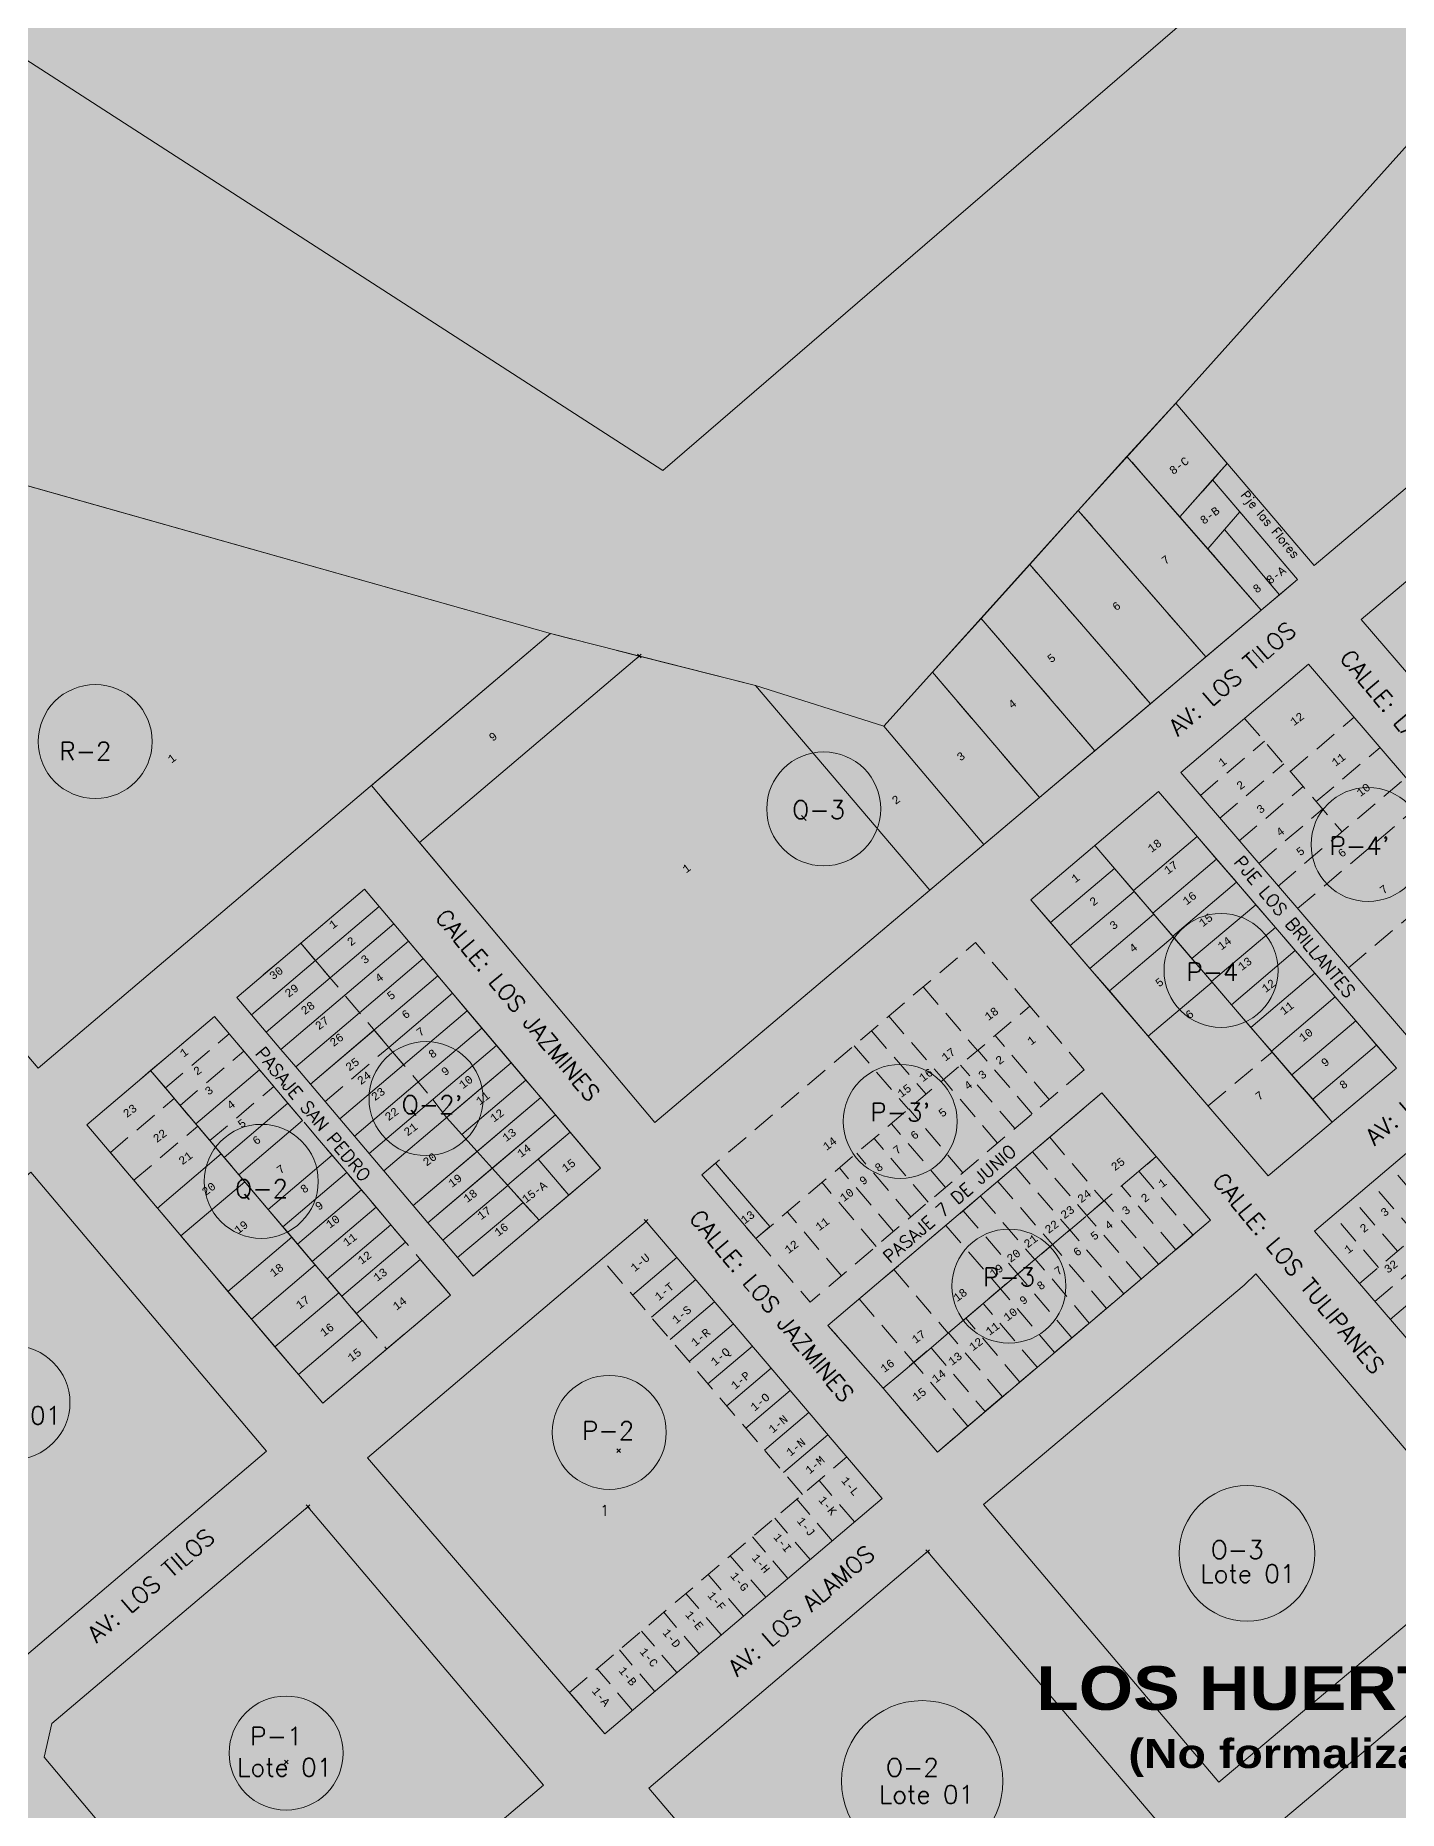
# Model space of a CAD drawing. Header units: millimetres. Extents: x -12449005 to 6504000, y 604360 to 27735491.
# Drawn here: x 710840 to 711214.7, y 9108523.6 to 9109011.5 of the extents above; entities that cross this region are included whole.
import ezdxf
from ezdxf.enums import TextEntityAlignment as Align

# ---------------------------------------------------------------- set-up
doc = ezdxf.new("R2010")
doc.units = ezdxf.units.MM
doc.header["$MEASUREMENT"] = 0
doc.header["$PDMODE"] = 3
doc.header["$PDSIZE"] = 0.5
doc.linetypes.add('HIDDEN', pattern=[9.525, 6.35, -3.175])
doc.layers.get('0').update_dxf_attribs({"lineweight": 15})
doc.layers.add('JL - LOTE PRESCRITO', color=190, linetype='Continuous', lineweight=30)
doc.layers.add('JL - LOTES EXCEPTUADO', color=33, linetype='Continuous', lineweight=30)
doc.layers.add('NUEVA ESPERANZA IV', color=191, linetype='Continuous')
doc.styles.add('cota100', font='trebuc.ttf')
doc.styles.add('MONOTXT4', font='monotxt4.shx')
doc.styles.add('ROMANS', font='romans.shx')
doc.styles.get("Standard").update_dxf_attribs({"font": 'arial.ttf'})
doc.dimstyles.new('COTA _100', dxfattribs={"dimscale": 1.26, "dimtxt": 0.95, "dimasz": 0.04, "dimexe": 0.06, "dimexo": 0.1, "dimgap": 0.04, "dimtad": 0, "dimzin": 1, "dimdsep": 46, "dimtxsty": 'cota100', "dimblk": 'ARCHTICK', "dimcen": 0.09, "dimdle": 0.06, "dimse1": 1, "dimse2": 1, "dimsd1": 1, "dimsd2": 1, "dimclrd": 256, "dimclre": 178, "dimclrt": 7, "dimaunit": 1, "dimadec": 3, "dimazin": 0, "dimtfac": 1, "dimtmove": 2, "dimatfit": 2, "dimldrblk": 'ARCHTICK', "dimfxl": 1, "dimarcsym": 0})

# ---------------------------------------------------------------- blocks, each defined once
blk = doc.blocks.new('*D43')
at = {"layer": 'DEFPOINTS', "color": 0, "ltscale": 0.3, "transparency": 16777216}
for p in [(712082.84, 9107519.41), (712108.06, 9107499.31), (712109.03, 9107500.52)]:
    blk.add_point(p, dxfattribs=at)
at = {"layer": 'JL - LOTE PRESCRITO', "color": 7, "ltscale": 0.3, "transparency": 16777216, "insert": (-3285965.38, 20561939.47), "char_height": 1.425, "attachment_point": 5, "rotation": 321.4404, "style": 'cota100'}
blk.add_mtext('32.25', dxfattribs=at)
blk = doc.blocks.new('_ARCHTICK')
at = {"color": 0, "linetype": 'ByBlock', "const_width": 0.15}
blk.add_lwpolyline([(-0.5, -0.5), (0.5, 0.5)], dxfattribs=at)
blk = doc.blocks.new('*D45')
at = {"layer": 'DEFPOINTS', "color": 0, "ltscale": 0.3, "transparency": 16777216}
for p in [(712087.19, 9107441.08), (712113.41, 9107423.07), (712114.24, 9107424.27)]:
    blk.add_point(p, dxfattribs=at)
at = {"layer": 'JL - LOTE PRESCRITO', "color": 7, "ltscale": 0.3, "transparency": 16777216, "insert": (-12449002.32, 27735488.48), "char_height": 1.425, "attachment_point": 5, "rotation": 325.5131, "style": 'cota100'}
blk.add_mtext('31.81', dxfattribs=at)
blk = doc.blocks.new('*D46')
at = {"layer": 'DEFPOINTS', "color": 0, "ltscale": 0.3, "transparency": 16777216}
for p in [(712060.7, 9107460.09, 0), (712086.54, 9107440.17), (712087.27, 9107441.21)]:
    blk.add_point(p, dxfattribs=at)
at = {"layer": 'JL - LOTE PRESCRITO', "color": 7, "ltscale": 0.3, "transparency": 16777216, "insert": (-2185624.74, 20773017.13), "char_height": 1.425, "attachment_point": 5, "rotation": 324.599, "style": 'cota100'}
blk.add_mtext('32.60', dxfattribs=at)
blk = doc.blocks.new('*D48')
at = {"layer": 'DEFPOINTS', "color": 0, "ltscale": 0.3, "transparency": 16777216}
for p in [(712087.24, 9107441.12), (712113.53, 9107422.98), (712114.38, 9107424.21)]:
    blk.add_point(p, dxfattribs=at)
at = {"layer": 'JL - LOTE PRESCRITO', "color": 7, "ltscale": 0.3, "transparency": 16777216, "insert": (-11189611.25, 26932542.48), "char_height": 1.425, "attachment_point": 5, "rotation": 325.4003, "style": 'cota100'}
blk.add_mtext('31.95', dxfattribs=at)
blk = doc.blocks.new('*D51')
at = {"layer": 'DEFPOINTS', "color": 0, "ltscale": 0.3, "transparency": 16777216}
for p in [(711798.11, 9107297.2, 0), (638644.95, 8884680.95), (638646.1, 8884680.58, 0)]:
    blk.add_point(p, dxfattribs=at)
at = {"layer": 'JL - LOTE PRESCRITO', "color": 7, "ltscale": 0.3, "transparency": 16777216, "insert": (1552507.84, 18611954.35), "char_height": 1.425, "attachment_point": 5, "rotation": 71.8094, "style": 'cota100'}
blk.add_mtext('234327.50', dxfattribs=at)
blk = doc.blocks.new('*D54')
at = {"layer": 'DEFPOINTS', "color": 0, "ltscale": 0.3, "transparency": 16777216}
for p in [(711942.33, 9107278.53, 0), (711968.16, 9107261.81, 0), (711968.93, 9107263)]:
    blk.add_point(p, dxfattribs=at)
at = {"layer": 'JL - LOTE PRESCRITO', "color": 7, "ltscale": 0.3, "transparency": 16777216, "insert": (-9446297.88, 15652898.35), "char_height": 1.425, "attachment_point": 5, "rotation": 327.0777, "style": 'cota100'}
blk.add_mtext('30.77', dxfattribs=at)
blk = doc.blocks.new('*D55')
at = {"layer": 'DEFPOINTS', "color": 0, "ltscale": 0.3, "transparency": 16777216}
for p in [(711946.72, 9107290.72, 0), (711972.26, 9107273.88, 0), (711972.94, 9107274.92)]:
    blk.add_point(p, dxfattribs=at)
at = {"layer": 'JL - LOTE PRESCRITO', "color": 7, "ltscale": 0.3, "transparency": 16777216, "insert": (-2514595.34, 20816706.74), "char_height": 1.425, "attachment_point": 5, "rotation": 326.6096, "style": 'cota100'}
blk.add_mtext('30.59', dxfattribs=at)
blk = doc.blocks.new('*D295')
at = {"layer": 'DEFPOINTS', "color": 0, "ltscale": 0.3, "transparency": 16777216}
for p in [(712101.49, 9107527.55, 0), (712107.08, 9107523.29, 0), (712108.02, 9107524.53)]:
    blk.add_point(p, dxfattribs=at)
at = {"layer": 'JL - LOTES EXCEPTUADO', "color": 7, "ltscale": 0.3, "transparency": 16777216, "insert": (-4155879.58, 22512034.24), "char_height": 1.425, "attachment_point": 5, "rotation": 322.6682, "style": 'cota100'}
blk.add_mtext('7.03', dxfattribs=at)
blk = doc.blocks.new('*D317')
at = {"layer": 'DEFPOINTS', "color": 0, "ltscale": 0.3, "transparency": 16777216}
for p in [(712111.35, 9107509.88), (712112.1, 9107510.92), (712138.95, 9107491.47)]:
    blk.add_point(p, dxfattribs=at)
at = {"layer": 'JL - LOTES EXCEPTUADO', "color": 7, "ltscale": 0.3, "transparency": 16777216, "insert": (-2103789.23, 20760500.07), "char_height": 1.425, "attachment_point": 5, "rotation": 324.0814, "style": 'cota100'}
blk.add_mtext('33.15', dxfattribs=at)
blk = doc.blocks.new('*D324')
at = {"layer": 'DEFPOINTS', "color": 0, "ltscale": 0.3, "transparency": 16777216}
for p in [(712110.31, 9107505.46), (712136.05, 9107484.76), (712136.86, 9107485.85)]:
    blk.add_point(p, dxfattribs=at)
at = {"layer": 'JL - LOTES EXCEPTUADO', "color": 7, "ltscale": 0.3, "transparency": 16777216, "insert": (-6163033.89, 23825474.33), "char_height": 1.425, "attachment_point": 5, "rotation": 323.5501, "style": 'cota100'}
blk.add_mtext('33.00', dxfattribs=at)
blk = doc.blocks.new('*D461')
at = {"layer": 'DEFPOINTS', "color": 0, "ltscale": 0.3, "transparency": 16777216}
for p in [(711831.47, 9107446.26, 0), (711835.62, 9107443.66, 0), (711836.13, 9107444.47)]:
    blk.add_point(p, dxfattribs=at)
at = {"layer": 'JL - LOTES EXCEPTUADO', "color": 7, "ltscale": 0.3, "transparency": 16777216, "insert": (-2767481.23, 20887938.53), "char_height": 1.425, "attachment_point": 5, "rotation": 327.9203, "style": 'cota100'}
blk.add_mtext('4.90', dxfattribs=at)
blk = doc.blocks.new('*D277')
at = {"layer": 'DEFPOINTS', "color": 0, "ltscale": 0.3, "transparency": 16777216}
for p in [(5920851.92, 23470790.36), (5920853.1, 23470789.93, 0), (712025.22, 9107418.43, 0)]:
    blk.add_point(p, dxfattribs=at)
at = {"layer": 'JL - LOTES EXCEPTUADO', "color": 7, "ltscale": 0.3, "transparency": 16777216, "insert": (-3004046.3, 604365.52), "char_height": 1.425, "attachment_point": 5, "rotation": 70.067, "style": 'cota100'}
blk.add_mtext('15278688.71', dxfattribs=at)

msp = doc.modelspace()

# ---------------------------------------------------------------- hatches: boundary and pattern name
at = {"transparency": 33554470}
h = msp.add_hatch(color=86, dxfattribs=at)
h.dxf.hatch_style = 1
h.paths.add_polyline_path([(711450.7, 9108921.381), (711781.778, 9109203.971), (711418.183, 9109398.161), (710823.757, 9109287.221), (710769.44, 9109290.567), (710494.877, 9108218.304), (710905.887, 9107893.734), (711206.969, 9108135.118), (711284.972, 9107993.756), (711468.157, 9108148.755), (711566.549, 9108226.47), (711483.951, 9108324.487), (711668.189, 9108475.846), (711715.602, 9108420.347), (711809.581, 9108494.243), (711758.747, 9108553.852), (711763.037, 9108557.493)])

# ---------------------------------------------------------------- linework, layer by layer
at = {"color": 7, "linetype": 'HIDDEN', "lineweight": 15}
for p, q in [((711140.015, 9108895.791), (711153.469, 9108910.423)), ((711176.944, 9108853.542), (711140.015, 9108895.791)), ((711176.944, 9108853.542), (711140.015, 9108895.791)), ((711154.544, 9108879.169), (711167.59, 9108893.879)), ((711161.702, 9108840.668), (711126.648, 9108880.958)), ((711161.702, 9108840.668), (711126.648, 9108880.958)), ((711181.938, 9108857.76), (711166.802, 9108875.71)), ((711146.456, 9108827.791), (711113.28, 9108866.124)), ((711186.931, 9108861.978), (711176.944, 9108853.542)), ((711131.21, 9108814.914), (711099.912, 9108851.291)), ((711005.98, 9108840.923), (710981.596, 9108847.086)), ((711005.98, 9108840.923), (710981.596, 9108847.086)), ((711115.965, 9108802.036), (711086.545, 9108836.458)), ((711172.369, 9108823.798), (711199.142, 9108792.613)), ((711184.896, 9108809.207), (711202.471, 9108824.113)), ((711160.196, 9108802.591), (711177.776, 9108817.5)), ((711192.015, 9108800.914), (711209.591, 9108815.82)), ((711165.541, 9108796.372), (711183.118, 9108811.278)), ((711181.576, 9108777.715), (711216.708, 9108807.51)), ((710945.558, 9108789.659), (710932.377, 9108805.342)), ((710934.629, 9108802.663), (710934.641, 9108802.673)), ((711170.886, 9108790.153), (711188.459, 9108805.056)), ((711186.921, 9108771.497), (711222.046, 9108801.286)), ((711176.231, 9108783.934), (711193.801, 9108798.835)), ((711200.89, 9108755.245), (711236.082, 9108784.918)), ((710895.375, 9108747.094), (710930.409, 9108776.838)), ((710912.908, 9108761.979), (710949.257, 9108719.072)), ((711023.206, 9108698.352), (711098.381, 9108762.17)), ((711113.326, 9108744.687), (711098.381, 9108762.17)), ((711084.047, 9108750.001), (711098.931, 9108732.468)), ((711037.988, 9108680.791), (711113.326, 9108744.687)), ((711128.265, 9108727.213), (711113.326, 9108744.688)), ((710871.666, 9108726.966), (710889.2, 9108741.851)), ((710889.2, 9108741.851), (710954.088, 9108665.254)), ((711069.758, 9108737.871), (711084.8, 9108720.473)), ((711074.52, 9108741.913), (711089.564, 9108724.516)), ((710875.706, 9108722.197), (710893.24, 9108737.083)), ((710893.24, 9108737.083), (710897.28, 9108732.314)), ((710893.24, 9108737.083), (710897.28, 9108732.314)), ((710919.614, 9108718.481), (710937.144, 9108733.37)), ((711064.993, 9108733.826), (711079.926, 9108716.361)), ((711118.663, 9108719.067), (711103.791, 9108736.605)), ((710879.746, 9108717.428), (710897.28, 9108732.314)), ((710911.534, 9108728.018), (710915.574, 9108723.25)), ((711109.201, 9108711.04), (711094.267, 9108728.509)), ((711113.967, 9108715.083), (711099.022, 9108732.565)), ((711162.372, 9108717.26), (711179.936, 9108732.067)), ((711203.908, 9108668.446), (711275.227, 9108728.911)), ((710854.133, 9108712.08), (710871.666, 9108726.966)), ((710871.666, 9108726.966), (710928.225, 9108660.202)), ((710871.666, 9108726.966), (710878.13, 9108719.336)), ((710871.666, 9108726.966), (710871.666, 9108726.966)), ((710871.666, 9108726.966), (710875.706, 9108722.197)), ((710871.666, 9108726.966), (710875.706, 9108722.197)), ((711128.265, 9108727.213), (711052.942, 9108663.316)), ((711104.418, 9108707.017), (711089.564, 9108724.516)), ((710860.597, 9108704.45), (710878.13, 9108719.336)), ((710875.706, 9108722.197), (710879.746, 9108717.428)), ((710875.706, 9108722.197), (710879.746, 9108717.428)), ((710875.706, 9108722.197), (710879.746, 9108717.428)), ((710878.13, 9108719.336), (710878.13, 9108719.336)), ((710878.13, 9108719.336), (710878.13, 9108719.336)), ((710878.13, 9108719.336), (710884.594, 9108711.705)), ((710887.971, 9108707.719), (710905.5, 9108722.6)), ((710949.257, 9108719.072), (710953.022, 9108714.072)), ((711057.82, 9108656.916), (711133.116, 9108720.836)), ((711148.061, 9108703.353), (711133.116, 9108720.836)), ((710879.746, 9108717.428), (710879.746, 9108717.428)), ((711094.903, 9108698.912), (711080.078, 9108716.489)), ((710867.061, 9108696.82), (710884.594, 9108711.705)), ((710986.952, 9108710.061), (710978.175, 9108702.628)), ((710986.952, 9108710.061), (710986.952, 9108710.061)), ((710986.952, 9108710.061), (710995.35, 9108700.142)), ((711085.38, 9108690.796), (711070.506, 9108708.339)), ((711090.137, 9108694.868), (711075.272, 9108712.381)), ((711118.778, 9108708.672), (711133.666, 9108691.134)), ((710860.597, 9108704.45), (710867.061, 9108696.82)), ((710961.38, 9108704.775), (710961.38, 9108704.775)), ((710961.414, 9108704.737), (710965.559, 9108700.126)), ((711080.596, 9108686.775), (711065.731, 9108704.286)), ((711073.007, 9108639.643), (711148.061, 9108703.353)), ((711113.951, 9108704.702), (711114.018, 9108704.623)), ((711114.018, 9108704.623), (711129.002, 9108687.175)), ((711148.061, 9108703.354), (711143.294, 9108699.311)), ((711148.061, 9108703.353), (711143.294, 9108699.311)), ((711163.006, 9108685.871), (711148.061, 9108703.354)), ((711163.006, 9108685.871), (711148.061, 9108703.353)), ((710965.559, 9108700.126), (710978.417, 9108685.825)), ((710978.175, 9108702.628), (710986.569, 9108692.717)), ((711026.92, 9108701.505), (711041.894, 9108684.081)), ((711075.83, 9108682.732), (711060.967, 9108700.241)), ((711109.254, 9108700.579), (711124.298, 9108683.182)), ((711143.279, 9108699.329), (711158.17, 9108681.77)), ((711224.807, 9108686.164), (711212.416, 9108700.568)), ((710867.061, 9108696.82), (710873.525, 9108689.19)), ((711023.206, 9108698.352), (711037.988, 9108680.791)), ((711071.087, 9108678.663), (711056.203, 9108696.197)), ((711104.492, 9108696.537), (711119.535, 9108679.139)), ((711153.407, 9108677.723), (711138.526, 9108695.271)), ((711219.582, 9108681.734), (711207.191, 9108696.138)), ((710873.525, 9108689.19), (710879.988, 9108681.559)), ((711099.728, 9108692.492), (711114.661, 9108675.027)), ((711133.767, 9108691.22), (711129.002, 9108687.175)), ((711148.712, 9108673.737), (711133.757, 9108691.231)), ((711214.357, 9108677.304), (711201.966, 9108691.708)), ((710960.273, 9108670.484), (710978.417, 9108685.825)), ((711061.513, 9108670.537), (711046.69, 9108688.089)), ((711087.906, 9108622.121), (711163.006, 9108685.871)), ((711090.199, 9108684.403), (711105.241, 9108667.005)), ((711094.962, 9108688.449), (711110.005, 9108671.049)), ((711143.947, 9108669.693), (711129.002, 9108687.175)), ((711163.006, 9108685.871), (711158.239, 9108681.829)), ((711209.132, 9108672.874), (711196.741, 9108687.278)), ((710879.988, 9108681.559), (710886.452, 9108673.929)), ((711037.988, 9108680.791), (711052.942, 9108663.316)), ((711119.535, 9108679.139), (711114.757, 9108675.109)), ((711124.298, 9108683.182), (711119.535, 9108679.139)), ((711134.418, 9108661.604), (711119.535, 9108679.139)), ((711139.183, 9108665.648), (711124.298, 9108683.182)), ((711158.17, 9108681.77), (711153.407, 9108677.723)), ((711158.239, 9108681.829), (711153.477, 9108677.782)), ((711203.908, 9108668.446), (711219.164, 9108681.38)), ((711050.802, 9108610.448), (710995.67, 9108675.163)), ((711114.757, 9108675.109), (711110.007, 9108671.048)), ((711129.653, 9108657.559), (711114.812, 9108675.155)), ((711208.147, 9108663.518), (711223.403, 9108676.452)), ((711075.948, 9108672.305), (711090.83, 9108654.772)), ((711110.005, 9108671.049), (711105.241, 9108667.005)), ((711110.007, 9108671.048), (711105.241, 9108667.005)), ((711124.88, 9108653.525), (711110.007, 9108671.048)), ((711212.386, 9108658.59), (711227.642, 9108671.524)), ((710936.525, 9108650.404), (710954.088, 9108665.254)), ((711105.241, 9108667.005), (711100.466, 9108662.952)), ((711105.241, 9108667.005), (711100.476, 9108662.96)), ((711120.115, 9108649.462), (711105.241, 9108667.005)), ((711066.418, 9108664.215), (711081.424, 9108646.755)), ((711100.466, 9108662.952), (711095.701, 9108658.907)), ((711115.35, 9108645.418), (711100.466, 9108662.952)), ((710929.857, 9108658.275), (710936.517, 9108650.398)), ((711073.007, 9108639.643), (711057.82, 9108656.916)), ((711090.937, 9108654.863), (711086.193, 9108650.795)), ((711090.937, 9108654.863), (711086.193, 9108650.795)), ((711095.701, 9108658.907), (711090.937, 9108654.863)), ((711105.822, 9108637.329), (711090.937, 9108654.863)), ((711110.582, 9108641.377), (711095.701, 9108658.907)), ((710918.961, 9108635.554), (710936.525, 9108650.404)), ((710936.525, 9108650.404), (710936.525, 9108650.404)), ((711086.193, 9108650.795), (711081.424, 9108646.755)), ((711086.193, 9108650.795), (711101.013, 9108633.247)), ((711124.889, 9108653.514), (711120.115, 9108649.462)), ((711081.424, 9108646.755), (711076.628, 9108642.747)), ((711096.248, 9108629.203), (711081.424, 9108646.755)), ((711087.906, 9108622.121), (711073.007, 9108639.643)), ((711105.822, 9108637.329), (711100.98, 9108633.219)), ((711105.754, 9108637.32), (711100.985, 9108633.223)), ((711105.754, 9108637.32), (711105.754, 9108637.32)), ((711101.013, 9108633.247), (711096.248, 9108629.203)), ((711096.248, 9108629.202), (711091.484, 9108625.159)), ((710986.782, 9108556.065), (711062.997, 9108620.806)), ((711065.103, 9108602.914), (711055.375, 9108614.332)), ((711059.006, 9108597.735), (711049.278, 9108609.153)), ((711052.916, 9108592.547), (711043.188, 9108603.965)), ((711046.811, 9108587.376), (711037.084, 9108598.794)), ((711040.714, 9108582.197), (711030.987, 9108593.615)), ((711034.617, 9108577.018), (711024.889, 9108588.436)), ((711028.52, 9108571.838), (711018.792, 9108583.257)), ((711022.423, 9108566.659), (711012.695, 9108578.077)), ((711016.325, 9108561.48), (711006.598, 9108572.898)), ((711010.228, 9108556.301), (711000.501, 9108567.719)), ((711004.131, 9108551.121), (710994.404, 9108562.54)), ((710996.509, 9108544.648), (710986.782, 9108556.065))]:
    msp.add_line(p, q, dxfattribs=at)
at = {"lineweight": 15}
for points in [[(711399.857, 9109395.067), (711375.257, 9109373.769), (711488.132, 9109301.781), (711012.413, 9108891.974), (710751.759, 9109060.12), (710818.849, 9109287.379)], [(711191.515, 9108865.85), (711360.646, 9109008.265), (711295.322, 9109084.406), (711286.211, 9109076.64), (711295.205, 9109068.611), (711153.469, 9108910.423), (711191.515, 9108865.85)], [(711186.931, 9108861.978), (711010.222, 9108712.721), (710932.377, 9108805.342), (710981.596, 9108847.086), (711037.947, 9108832.842), (711073.177, 9108821.625), (711140.015, 9108895.791), (711153.469, 9108910.423)], [(711167.59, 9108893.879), (711153.469, 9108910.423), (711126.648, 9108880.958), (711073.177, 9108821.625), (711037.947, 9108832.842), (711005.98, 9108840.923), (710945.558, 9108789.659), (711010.222, 9108712.721), (711186.931, 9108861.978), (711163.571, 9108889.347), (711167.59, 9108893.879)], [(711153.469, 9108910.423), (711140.015, 9108895.791), (711073.177, 9108821.625), (711100.72, 9108789.16), (711186.931, 9108861.978), (711163.571, 9108889.347)], [(711154.544, 9108879.169), (711167.59, 9108893.879), (711153.469, 9108910.423), (711140.015, 9108895.791), (711154.544, 9108879.169)], [(711186.931, 9108861.978), (711010.222, 9108712.721), (710945.558, 9108789.659), (711005.98, 9108840.923), (711037.947, 9108832.842), (711073.177, 9108821.625), (711140.015, 9108895.791)], [(711126.648, 9108880.958), (711161.702, 9108840.668), (711176.944, 9108853.542), (711140.015, 9108895.791), (711126.648, 9108880.958)], [(711126.648, 9108880.958), (711161.702, 9108840.668), (711176.944, 9108853.542), (711140.015, 9108895.791), (711126.648, 9108880.958)], [(711140.015, 9108895.791), (711140.015, 9108895.791), (711176.944, 9108853.542), (711186.931, 9108861.978), (711163.571, 9108889.347)], [(711140.015, 9108895.791), (711140.015, 9108895.791), (711176.944, 9108853.542), (711186.931, 9108861.978), (711163.571, 9108889.347)], [(711140.015, 9108895.791), (711140.015, 9108895.791), (711154.544, 9108879.169), (711163.571, 9108889.347)], [(711154.544, 9108879.169), (711163.571, 9108889.347), (711171.037, 9108880.6), (711162.206, 9108870.404), (711154.544, 9108879.169)], [(711163.571, 9108889.347), (711186.931, 9108861.978)], [(711163.571, 9108889.347), (711186.931, 9108861.978)], [(711163.571, 9108889.347), (711186.931, 9108861.978)], [(711163.571, 9108889.347), (711186.931, 9108861.978)], [(710840.781, 9108727.657), (710981.596, 9108847.086), (710836.623, 9108888.052), (710775.89, 9108803.875), (710840.781, 9108727.657)], [(711113.28, 9108866.124), (711146.456, 9108827.791), (711161.702, 9108840.668), (711126.648, 9108880.958), (711113.28, 9108866.124)], [(711166.802, 9108875.71), (711171.037, 9108880.6), (711186.931, 9108861.978), (711181.938, 9108857.76), (711166.802, 9108875.71)], [(711166.802, 9108875.71), (711162.206, 9108870.404), (711176.944, 9108853.542), (711181.938, 9108857.76), (711166.802, 9108875.71)], [(711099.912, 9108851.291), (711131.21, 9108814.914), (711146.456, 9108827.791), (711113.28, 9108866.124), (711099.912, 9108851.291)], [(711086.545, 9108836.458), (711115.965, 9108802.036), (711131.21, 9108814.914), (711099.912, 9108851.291), (711086.545, 9108836.458)], [(710932.377, 9108805.342), (711010.222, 9108712.721), (711085.834, 9108776.586), (711037.947, 9108832.842), (710981.596, 9108847.086), (710932.377, 9108805.342)], [(711073.177, 9108821.625), (711100.72, 9108789.16), (711115.965, 9108802.036), (711086.545, 9108836.458), (711073.177, 9108821.625)], [(711189.953, 9108838.71), (711154.786, 9108808.885)], [(711154.786, 9108808.885), (711189.953, 9108838.71), (711255.455, 9108762.326), (711220.211, 9108732.766), (711154.786, 9108808.885)], [(711255.455, 9108762.326), (711189.953, 9108838.71)], [(711085.834, 9108776.586), (711037.947, 9108832.842)], [(711085.834, 9108776.586), (711100.72, 9108789.16), (711073.177, 9108821.625), (711037.947, 9108832.842), (711085.834, 9108776.586)], [(711037.947, 9108832.842), (711085.834, 9108776.586), (711100.72, 9108789.16), (711073.177, 9108821.625), (711037.947, 9108832.842)], [(711154.786, 9108808.885), (711220.211, 9108732.766)], [(711148.685, 9108803.711), (711113.602, 9108773.957)], [(711113.602, 9108773.957), (711148.685, 9108803.711), (711214.081, 9108727.625), (711178.866, 9108698.085), (711113.602, 9108773.957)], [(711148.685, 9108803.711), (711214.081, 9108727.625)], [(711148.685, 9108803.711), (711154.095, 9108797.416)], [(711141.768, 9108776.473), (711159.309, 9108791.349)], [(711159.309, 9108791.349), (711164.654, 9108785.131)], [(711131.143, 9108788.834), (711196.459, 9108712.844)], [(711131.143, 9108788.834), (711136.554, 9108782.54)], [(711119.015, 9108767.665), (711136.554, 9108782.54)], [(711136.554, 9108782.54), (711141.964, 9108776.245)], [(711147.113, 9108770.254), (711164.654, 9108785.131)], [(711164.654, 9108785.131), (711169.999, 9108778.912)], [(711164.654, 9108785.131), (711170.13, 9108778.76)], [(710895.375, 9108747.094), (710930.409, 9108776.838), (710995.35, 9108700.142), (710960.273, 9108670.484)], [(710895.375, 9108747.094), (710930.409, 9108776.838), (710995.35, 9108700.142), (710960.273, 9108670.484)], [(710930.409, 9108776.838), (710934.448, 9108772.068)], [(711152.589, 9108763.884), (711170.13, 9108778.76)], [(711170.13, 9108778.76), (711175.475, 9108772.542), (711157.803, 9108757.817), (711152.589, 9108763.884), (711170.13, 9108778.76)], [(710934.448, 9108772.068), (710916.948, 9108757.211)], [(710934.448, 9108772.068), (710938.487, 9108767.298)], [(711178.864, 9108698.087), (711113.602, 9108773.957)], [(711113.602, 9108773.957), (711119.015, 9108767.665)], [(711124.427, 9108761.373), (711141.964, 9108776.245)], [(711141.964, 9108776.245), (711147.374, 9108769.951)], [(711157.803, 9108757.817), (711175.475, 9108772.542)], [(711157.803, 9108757.817), (711163.279, 9108751.447), (711180.819, 9108766.323), (711175.475, 9108772.542), (711157.803, 9108757.817)], [(710938.487, 9108767.298), (710920.988, 9108752.442)], [(710938.487, 9108767.298), (710942.525, 9108762.529)], [(711119.015, 9108767.665), (711124.427, 9108761.373)], [(711147.374, 9108769.951), (711129.84, 9108755.08)], [(711147.113, 9108770.254), (711152.589, 9108763.884)], [(711147.374, 9108769.951), (711152.719, 9108763.732)], [(710912.908, 9108761.979), (710916.948, 9108757.211)], [(710942.525, 9108762.529), (710925.027, 9108747.673)], [(710942.525, 9108762.529), (710946.564, 9108757.759)], [(711135.187, 9108748.864), (711152.719, 9108763.732)], [(711152.458, 9108764.036), (711157.803, 9108757.817)], [(711152.589, 9108763.884), (711157.934, 9108757.665)], [(711152.719, 9108763.732), (711158.064, 9108757.514)], [(711163.279, 9108751.447), (711180.819, 9108766.323)], [(711163.279, 9108751.447), (711180.819, 9108766.323), (711186.294, 9108759.954), (711168.754, 9108745.077), (711163.279, 9108751.447)], [(710899.414, 9108742.325), (710916.948, 9108757.211)], [(710916.948, 9108757.211), (710920.988, 9108752.442)], [(710946.564, 9108757.759), (710929.05, 9108742.889)], [(710946.564, 9108757.759), (710950.603, 9108752.989)], [(711124.427, 9108761.373), (711129.84, 9108755.08)], [(711157.934, 9108757.665), (711163.279, 9108751.447)], [(711158.064, 9108757.514), (711163.409, 9108751.295)], [(711168.754, 9108745.077), (711186.294, 9108759.954)], [(711186.294, 9108759.954), (711191.639, 9108753.735)], [(710903.454, 9108737.556), (710920.988, 9108752.442)], [(710950.603, 9108752.989), (710950.603, 9108752.989), (710933.034, 9108738.074)], [(710950.603, 9108752.989), (710954.642, 9108748.219)], [(711129.84, 9108755.08), (711135.187, 9108748.864)], [(711174.099, 9108738.858), (711191.639, 9108753.735)], [(711191.639, 9108753.735), (711197.244, 9108747.213)], [(711202.746, 9108753.093), (711202.746, 9108753.093)], [(710925.027, 9108747.673), (710907.494, 9108732.787)], [(710954.642, 9108748.219), (710937.144, 9108733.37)], [(710954.642, 9108748.219), (710958.68, 9108743.449)], [(711135.187, 9108748.864), (711140.535, 9108742.647)], [(711163.409, 9108751.295), (711145.882, 9108736.43)], [(711163.279, 9108751.447), (711168.754, 9108745.077)], [(711163.409, 9108751.295), (711168.754, 9108745.077)], [(711297.409, 9108713.63), (711268.061, 9108747.744), (711191.518, 9108682.85), (711220.855, 9108648.726)], [(710895.375, 9108747.094), (710899.414, 9108742.325)], [(710911.534, 9108728.018), (710929.05, 9108742.889)], [(710929.05, 9108742.889), (710929.05, 9108742.889)], [(710958.68, 9108743.449), (710941.13, 9108728.555)], [(710958.68, 9108743.449), (710962.719, 9108738.68)], [(711140.535, 9108742.647), (711145.882, 9108736.43)], [(711168.754, 9108745.077), (711174.099, 9108738.858)], [(711179.705, 9108732.336), (711197.244, 9108747.213)], [(711197.244, 9108747.213), (711202.883, 9108740.654)], [(710954.088, 9108665.254), (710918.961, 9108635.554), (710854.133, 9108712.08), (710889.2, 9108741.851)], [(710954.088, 9108665.254), (710918.961, 9108635.554), (710854.133, 9108712.08), (710889.2, 9108741.851)], [(710954.088, 9108665.254), (710918.961, 9108635.554), (710854.133, 9108712.08), (710889.2, 9108741.851)], [(710899.414, 9108742.325), (710903.454, 9108737.556)], [(710903.454, 9108737.556), (710907.494, 9108732.787)], [(710923.654, 9108713.712), (710915.574, 9108723.25), (710933.123, 9108738.116), (710941.184, 9108728.601), (710923.654, 9108713.712)], [(710933.034, 9108738.074), (710915.574, 9108723.25)], [(710962.719, 9108738.68), (710945.017, 9108723.661)], [(710962.719, 9108738.68), (710966.758, 9108733.91)], [(711174.099, 9108738.858), (711179.705, 9108732.336)], [(711185.344, 9108725.776), (711202.883, 9108740.654)], [(711202.883, 9108740.654), (711208.618, 9108733.98)], [(711202.883, 9108740.654), (711208.618, 9108733.98)], [(710907.494, 9108732.787), (710907.494, 9108732.787), (710911.534, 9108728.018)], [(710966.758, 9108733.91), (710949.288, 9108719.099)], [(710966.758, 9108733.91), (710970.797, 9108729.14)], [(711145.882, 9108736.43), (711151.23, 9108730.213)], [(711191.08, 9108719.103), (711208.618, 9108733.98)], [(711191.08, 9108719.103), (711208.618, 9108733.98), (711214.081, 9108727.625), (711196.459, 9108712.844), (711191.08, 9108719.103)], [(711214.081, 9108727.625), (711208.508, 9108734.109)], [(710897.28, 9108732.314), (710901.319, 9108727.545)], [(710923.654, 9108713.712), (710941.13, 9108728.555)], [(710953.022, 9108714.072), (710970.805, 9108729.13), (710974.835, 9108724.37), (710957.202, 9108709.423), (710953.022, 9108714.072)], [(710970.797, 9108729.14), (710953.219, 9108714.239)], [(710970.797, 9108729.14), (710974.835, 9108724.37)], [(711151.23, 9108730.213), (711156.578, 9108723.996)], [(711179.705, 9108732.336), (711185.344, 9108725.776)], [(710871.666, 9108726.966), (710884.077, 9108712.316), (710901.61, 9108727.202)], [(710901.319, 9108727.545), (710905.359, 9108722.776)], [(710915.574, 9108723.25), (710919.614, 9108718.481)], [(710961.38, 9108704.775), (710957.194, 9108709.431), (710974.835, 9108724.37), (710978.874, 9108719.6), (710961.38, 9108704.775)], [(710974.835, 9108724.37), (710957.202, 9108709.423)], [(710974.835, 9108724.37), (710978.874, 9108719.6)], [(711178.864, 9108698.087), (711214.081, 9108727.625)], [(711178.864, 9108698.087), (711214.081, 9108727.625)], [(711185.344, 9108725.776), (711191.08, 9108719.103)], [(710909.399, 9108718.007), (710891.866, 9108703.121)], [(710905.359, 9108722.776), (710909.399, 9108718.007)], [(710909.399, 9108718.007), (710913.439, 9108713.238)], [(710919.614, 9108718.481), (710923.654, 9108713.712)], [(710931.733, 9108704.174), (710949.288, 9108719.099)], [(710947.893, 9108685.099), (710943.854, 9108689.868), (710978.913, 9108719.554), (710982.913, 9108714.831), (710947.893, 9108685.099)], [(710978.874, 9108719.6), (710961.38, 9108704.775)], [(710978.874, 9108719.6), (710982.913, 9108714.831)], [(711163.006, 9108685.871), (711133.116, 9108720.836), (711057.82, 9108656.916), (711073.007, 9108639.643), (711087.906, 9108622.121), (711163.006, 9108685.871)], [(710879.746, 9108717.428), (710883.786, 9108712.659)], [(710913.439, 9108713.238), (710895.906, 9108698.353)], [(710923.654, 9108713.712), (710927.694, 9108708.943)], [(710935.773, 9108699.405), (710953.219, 9108714.239)], [(710953.022, 9108714.072), (710961.38, 9108704.775)], [(710982.913, 9108714.831), (710965.306, 9108699.911)], [(710969.736, 9108695.48), (710965.559, 9108700.126), (710982.913, 9108714.831), (710986.953, 9108710.059), (710969.736, 9108695.48)], [(710982.913, 9108714.831), (710986.952, 9108710.061)], [(710883.786, 9108712.659), (710887.826, 9108707.89)], [(710884.594, 9108711.705), (710891.058, 9108704.075)], [(710917.479, 9108708.469), (710921.519, 9108703.701)], [(710927.694, 9108708.943), (710931.733, 9108704.174)], [(710986.952, 9108710.061), (710969.736, 9108695.48)], [(710995.35, 9108700.142), (710986.569, 9108692.717), (710978.176, 9108702.627), (710986.952, 9108710.061), (710995.35, 9108700.142)], [(710986.952, 9108710.061), (710990.99, 9108705.291)], [(710873.525, 9108689.19), (710891.058, 9108704.075)], [(710887.826, 9108707.89), (710891.866, 9108703.121)], [(710891.058, 9108704.075), (710897.522, 9108696.445)], [(710921.519, 9108703.701), (710903.985, 9108688.815), (710903.985, 9108688.815), (710903.985, 9108688.815)], [(710921.519, 9108703.701), (710925.559, 9108698.932)], [(710931.733, 9108704.174), (710935.773, 9108699.405)], [(710943.853, 9108689.868), (710961.38, 9108704.775)], [(710891.866, 9108703.121), (710895.906, 9108698.353)], [(710925.559, 9108698.932), (710908.025, 9108684.046)], [(710925.559, 9108698.932), (710929.598, 9108694.163)], [(710935.773, 9108699.405), (710939.813, 9108694.636)], [(710947.893, 9108685.099), (710951.933, 9108680.33), (710969.838, 9108695.367), (710965.559, 9108700.126), (710947.892, 9108685.1)], [(710947.893, 9108685.099), (710965.306, 9108699.911)], [(710978.176, 9108702.627), (710986.569, 9108692.717), (710978.417, 9108685.825), (710969.736, 9108695.48), (710978.176, 9108702.627)], [(711037.988, 9108680.791), (711041.883, 9108684.094), (711026.92, 9108701.505), (711023.206, 9108698.352), (711037.988, 9108680.791)], [(710897.522, 9108696.445), (710879.988, 9108681.559)], [(710895.906, 9108698.353), (710895.906, 9108698.353)], [(710895.906, 9108698.353), (710899.946, 9108693.584)], [(710897.522, 9108696.445), (710897.522, 9108696.445), (710897.522, 9108696.445), (710903.985, 9108688.815)], [(710929.598, 9108694.163), (710912.065, 9108679.277)], [(710929.598, 9108694.163), (710933.638, 9108689.394)], [(710939.813, 9108694.636), (710943.853, 9108689.868)], [(710969.838, 9108695.367), (710951.933, 9108680.33)], [(710951.933, 9108680.33), (710955.973, 9108675.561), (710974.017, 9108690.718), (710969.838, 9108695.367), (710951.933, 9108680.33)], [(710899.946, 9108693.584), (710903.985, 9108688.815)], [(710903.985, 9108688.815), (710910.449, 9108681.185)], [(710903.985, 9108688.815), (710908.025, 9108684.046)], [(710933.638, 9108689.394), (710916.105, 9108674.508)], [(710933.638, 9108689.394), (710937.678, 9108684.625)], [(710943.853, 9108689.868), (710947.893, 9108685.099)], [(710974.017, 9108690.718), (710955.973, 9108675.561)], [(710960.273, 9108670.484), (710955.973, 9108675.561), (710974.017, 9108690.718), (710978.417, 9108685.825), (710960.273, 9108670.484)], [(710908.025, 9108684.046), (710912.065, 9108679.277)], [(710937.678, 9108684.625), (710920.145, 9108669.74)], [(710937.678, 9108684.625), (710941.718, 9108679.856)], [(710947.893, 9108685.099), (710951.933, 9108680.33)], [(710892.916, 9108666.299), (710910.449, 9108681.185)], [(710910.449, 9108681.185), (710916.913, 9108673.555)], [(710912.065, 9108679.277), (710912.065, 9108679.277), (710916.105, 9108674.508)], [(710941.718, 9108679.856), (710924.185, 9108664.971)], [(710951.933, 9108680.33), (710955.973, 9108675.561)], [(710912.307, 9108643.409), (710929.841, 9108658.294), (710928.225, 9108660.202), (710945.758, 9108675.088), (710954.088, 9108665.254), (710918.961, 9108635.554), (710912.307, 9108643.409)], [(710916.105, 9108674.508), (710920.145, 9108669.74)], [(710945.758, 9108675.088), (710928.225, 9108660.202)], [(710945.758, 9108675.088), (710949.798, 9108670.319)], [(710955.973, 9108675.561), (710960.273, 9108670.484)], [(711016.302, 9108675.616), (711004.108, 9108665.258)], [(710886.452, 9108673.929), (710892.916, 9108666.299)], [(710899.38, 9108658.669), (710899.38, 9108658.669), (710916.913, 9108673.555)], [(710916.913, 9108673.555), (710923.377, 9108665.924)], [(710920.145, 9108669.74), (710924.185, 9108664.971)], [(711021.49, 9108669.526), (711009.296, 9108659.168)], [(710892.916, 9108666.299), (710899.38, 9108658.669)], [(710905.844, 9108651.039), (710923.377, 9108665.924)], [(710923.377, 9108665.924), (710929.841, 9108658.294)], [(710928.225, 9108660.202), (710928.225, 9108660.202)], [(710928.225, 9108660.202), (710929.841, 9108658.294)], [(711026.678, 9108663.437), (711014.484, 9108653.078)], [(710899.38, 9108658.669), (710905.844, 9108651.039)], [(710912.307, 9108643.409), (710929.841, 9108658.294), (710929.841, 9108658.294)], [(711031.866, 9108657.347), (711019.672, 9108646.988)], [(710905.844, 9108651.039), (710912.307, 9108643.409)], [(711037.054, 9108651.257), (711024.86, 9108640.899)], [(711042.242, 9108645.168), (711030.048, 9108634.809)], [(711047.428, 9108639.075), (711035.233, 9108628.717)], [(711052.621, 9108632.986), (711040.426, 9108622.627)], [(711057.809, 9108626.896), (711045.614, 9108616.537)]]:
    msp.add_lwpolyline(points, dxfattribs=at)
for points in [[(710706.996, 9108924.681), (710981.596, 9108847.086), (710840.781, 9108727.657), (710698.53, 9108894.739)], [(711282.027, 9108916.429), (711204.381, 9108851.001), (711270.01, 9108774.73), (711347.366, 9108840.115)], [(711005.98, 9108840.923), (711037.947, 9108832.842), (711085.834, 9108776.586), (711010.222, 9108712.721), (710945.558, 9108789.659)], [(710945.017, 9108723.661), (710927.694, 9108708.943)], [(710838.777, 9108699.09), (710903.524, 9108622.406), (710826.419, 9108556.911), (710764.137, 9108630.837), (710764.448, 9108636.281)], [(711007.872, 9108685.512), (710931.23, 9108620.508), (710996.509, 9108544.648), (711072.724, 9108609.388)], [(711175.4, 9108671.128), (711240.608, 9108594.733), (711165.28, 9108531.367), (711100.602, 9108607.676), (711172.276, 9108667.982)], [(710914.904, 9108607.094), (710844.532, 9108547.55), (710842.406, 9108538.279), (710903.206, 9108465.82), (710979.678, 9108530.581)], [(711085.225, 9108594.782), (711150.098, 9108518.634), (711073.403, 9108453.485), (711008.604, 9108529.754)], [(711252.61, 9108580.235), (711317.818, 9108503.84), (711242.49, 9108440.474), (711177.812, 9108516.783), (711249.486, 9108577.089)]]:
    msp.add_lwpolyline(points, close=True, dxfattribs=at)
for centre, radius in [((710856.428, 9108817.433), 15.667), ((710856.428, 9108817.433), 15.667), ((711056.675, 9108798.915), 15.667), ((711206.298, 9108789.128), 15.667), ((711165.868, 9108754.499), 15.667), ((710947.357, 9108719.284), 15.667), ((711077.692, 9108713.006, -0.036), 15.667), ((710902.07, 9108696.53), 15.667), ((711107.579, 9108667.724, -0.036), 15.667), ((710833.833, 9108635.696), 15.667), ((710997.718, 9108627.516), 15.667), ((711173.016, 9108594.279), 18.638), ((710908.912, 9108539.374), 15.667), ((711083.752, 9108531.617), 22.184)]:
    msp.add_circle(centre, radius, dxfattribs=at)
for p in [(711005.98, 9108840.923), (711007.851, 9108685.536), (711000.346, 9108622.465), (710914.904, 9108607.094), (711085.225, 9108594.782), (710908.945, 9108536.901)]:
    msp.add_point(p, dxfattribs=at)

# ---------------------------------------------------------------- texts
at = {"color": 7, "lineweight": 15}
for s, height, rotation, style, p in [('8-C', 2.2176, 36.73441, 'MONOTXT4', (711152.681, 9108890.653)), ('Pje las Flores', 2.45, 309.76991, 'ROMANS', (711171.15, 9108885.127)), ('8-B', 2.2176, 36.73441, 'MONOTXT4', (711161.129, 9108876.976)), ('7', 2.2, 36.73441, 'MONOTXT4', (711150.524, 9108865.913)), ('8-A', 2.2176, 36.73441, 'MONOTXT4', (711179.33, 9108860.565)), ('8', 2.218, 36.73441, 'MONOTXT4', (711175.665, 9108858.055)), ('6', 2.2, 36.73441, 'MONOTXT4', (711137.015, 9108853.207)), ('AV: LOS TILOS   ', 4.62, 40.97843, 'ROMANS', (711154.036, 9108818.729)), ('5', 2.2, 36.73441, 'MONOTXT4', (711119.142, 9108838.898)), ('CALLE: LAS ACACIAS', 4.55, 309.76991, 'ROMANS', (711198.239, 9108840.287)), ('4', 2.2, 36.73441, 'MONOTXT4', (711108.39, 9108826.328)), ('9', 2.2, 36.73441, 'MONOTXT4', (710965.666, 9108817.337)), ('1', 2.2, 36.73441, 'MONOTXT4', (710877.396, 9108811.362)), ('3', 2.2, 36.73441, 'MONOTXT4', (711094.252, 9108811.913)), ('2', 2.2, 36.73441, 'MONOTXT4', (711076.425, 9108799.996)), ('1', 2.2, 36.73441, 'MONOTXT4', (711018.852, 9108781.14)), ('PJE LOS BRILLANTES', 3.5, 309.76991, 'ROMANS', (711169.153, 9108784.18)), ('CALLE: LOS JAZMINES', 4.55, 309.76991, 'ROMANS', (710949.614, 9108768.983)), ('AV: LOS ALAMOS  ', 4.62, 40.97843, 'ROMANS', (711208.112, 9108706.173)), ('PASAJE SAN PEDRO', 3.5, 309.76991, 'ROMANS', (710900.226, 9108731.611)), ('PASAJE 7 DE JUNIO', 3.5, 40.97843, 'ROMANS', (711074.865, 9108673.814)), ('CALLE: LOS TULIPANES', 4.55, 309.76991, 'ROMANS', (711163.249, 9108696.476)), ('3', 2.2, 36.73441, 'MONOTXT4', (711210.764, 9108686.673)), ('CALLE: LOS JAZMINES', 4.55, 309.76991, 'ROMANS', (711019.424, 9108686.323)), ('2', 2.2, 36.73441, 'MONOTXT4', (711205.066, 9108682.274)), ('32', 2.2, 36.73441, 'MONOTXT4', (711211.694, 9108671.102)), ('AV: LOS TILOS   ', 4.62, 40.97843, 'ROMANS', (710856.829, 9108569.454)), ('AV: LOS ALAMOS  ', 4.62, 40.97843, 'ROMANS', (711032.885, 9108560.197))]:
    msp.add_text(s, height=height, rotation=rotation, dxfattribs=dict(at, style=style)).set_placement(p)
at = {"color": 7, "lineweight": 15, "extrusion": (0.002921, 0.002479, 0.999993), "style": 'MONOTXT4'}
for s, p in [('12', (711182.86, 9108788.499, 24661.319)), ('1', (711163.112, 9108777.247, 24661.198)), ('11', (711194.267, 9108777.304, 24661.325)), ('2', (711168.1, 9108770.859, 24661.197)), ('10', (711201.096, 9108769.005, 24661.324)), ('3', (711173.607, 9108764.31, 24661.197)), ('4', (711178.979, 9108758.05, 24661.197)), ('18', (711143.702, 9108753.645, 24661.083)), ('5', (711184.531, 9108752.686, 24661.2)), ('6', (711195.966, 9108752.262, 24661.268)), ('17', (711148.179, 9108747.64, 24661.081)), ('1', (711122.726, 9108745.317, 24661.001)), ('7', (711207.451, 9108742.174, 24661.276)), ('2', (711127.715, 9108738.929, 24661)), ('16', (711153.3, 9108739.198, 24661.075)), ('1', (710918.676, 9108732.628, 24660.373)), ('3', (711133.222, 9108732.38, 24661)), ('15', (711157.771, 9108733.202, 24661.074)), ('2', (710923.635, 9108727.931, 24660.376)), ('4', (711138.594, 9108726.119, 24661)), ('14', (711162.888, 9108726.814, 24661.073)), ('3', (710927.417, 9108722.983, 24660.375)), ('13', (711168.515, 9108721.193, 24661.075)), ('30', (710902.26, 9108718.621, 24660.291)), ('4', (710931.329, 9108717.904, 24660.374)), ('5', (711145.776, 9108716.643, 24660.998)), ('29', (710906.512, 9108713.809, 24660.291)), ('5', (710934.588, 9108713.086, 24660.371)), ('12', (711175.046, 9108715.131, 24661.079)), ('28', (710910.958, 9108709.049, 24660.292)), ('6', (710938.631, 9108707.878, 24660.37)), ('18', (711098.874, 9108707.453, 24660.837)), ('6', (711154.07, 9108707.849, 24661)), ('11', (711180.034, 9108708.999, 24661.079)), ('27', (710914.857, 9108704.876, 24660.293)), ('7', (710942.673, 9108703.06, 24660.37)), ('10', (711185.297, 9108701.623, 24661.081)), ('1', (710877.679, 9108697.374, 24660.166)), ('26', (710918.859, 9108700.274, 24660.298)), ('8', (710945.992, 9108697.052, 24660.365)), ('17', (711087.026, 9108696.25, 24660.775)), ('1', (711110.589, 9108700.69, 24660.855)), ('2', (710881.368, 9108692.387, 24660.165)), ('25', (710923.199, 9108693.546, 24660.29)), ('9', (710949.512, 9108692.234, 24660.363)), ('2', (711101.882, 9108695.325, 24660.816)), ('9', (711191.358, 9108694.694, 24661.083)), ('24', (710926.414, 9108689.805, 24660.326)), ('10', (710954.412, 9108688.688, 24660.376)), ('15', (711074.911, 9108686.284, 24660.715)), ('16', (711080.855, 9108690.604, 24660.743)), ('4', (711093.223, 9108688.357, 24660.773)), ('3', (711097.132, 9108691.264, 24660.792)), ('8', (711197.557, 9108689.579, 24255.368)), ('3', (710884.538, 9108686.901, 24660.16)), ('4', (710890.595, 9108683.012, 24660.164)), ('23', (710930.268, 9108685.388, 24660.257)), ('11', (710959.057, 9108684.212, 24660.371)), ('7', (711173.255, 9108685.49, 24661.001)), ('23', (710862.048, 9108680.765, 24660.072)), ('5', (710893.584, 9108677.85, 24660.16)), ('22', (710934.003, 9108679.884, 24660.287)), ('12', (710962.953, 9108679.506, 24660.371)), ('5', (711086.185, 9108680.86, 24660.77)), ('22', (710870.29, 9108673.901, 24660.086)), ('6', (710897.629, 9108673.261, 24660.165)), ('21', (710939.201, 9108675.686, 24660.305)), ('13', (710966.32, 9108674.154, 24660.334)), ('14', (711054.401, 9108671.751, 24660.619)), ('6', (711078.477, 9108674.681, 24660.696)), ('21', (710877.331, 9108667.781, 24660.092)), ('20', (710944.469, 9108667.427, 24660.287)), ('14', (710970.385, 9108669.799, 24660.369)), ('7', (711073.706, 9108670.636, 24660.673)), ('7', (710904.278, 9108665.256, 24660.17)), ('19', (710951.43, 9108661.593, 24660.259)), ('15', (710982.634, 9108665.757, 24660.365)), ('8', (711068.669, 9108665.833, 24660.646)), ('25', (711133.609, 9108666.119, 24660.836)), ('20', (710883.721, 9108659.317, 24660.09)), ('8', (710910.785, 9108659.953, 24660.17)), ('18', (710955.619, 9108657.401, 24660.295)), ('15-A', (710971.698, 9108657.269, 24660.304)), ('10', (711059.099, 9108657.643, 24660.598)), ('9', (711064.438, 9108662.229, 24660.625)), ('24', (711124.365, 9108657.314, 24660.787)), ('1', (711146.602, 9108661.483, 24660.863)), ('9', (710914.827, 9108655.265, 24660.17)), ('17', (710959.43, 9108652.669, 24660.294)), ('23', (711119.75, 9108652.909, 24660.763)), ('3', (711136.617, 9108653.991, 24660.815)), ('2', (711141.835, 9108657.441, 24660.839)), ('19', (710892.619, 9108648.777, 24660.114)), ('10', (710917.827, 9108650.317, 24660.167)), ('16', (710964.124, 9108648.111, 24660.297)), ('13', (711031.858, 9108651.514, 24660.503)), ('11', (711052.365, 9108649.646, 24660.558)), ('22', (711115.408, 9108648.908, 24660.74)), ('4', (711131.866, 9108649.93, 24660.791)), ('11', (710922.521, 9108645.369, 24660.168)), ('12', (711043.895, 9108643.38, 24660.518)), ('21', (711109.645, 9108644.95, 24660.714)), ('5', (711127.957, 9108647.023, 24660.772)), ('1', (711197.737, 9108643.354, 24661.003)), ('1', (711197.737, 9108643.354, 24661.003)), ('12', (710926.563, 9108640.421, 24660.168)), ('20', (711104.953, 9108640.938, 24660.69)), ('6', (711123.216, 9108642.615, 24660.748)), ('18', (710902.388, 9108636.996, 24660.089)), ('13', (710930.866, 9108635.733, 24660.169)), ('19', (711100.226, 9108636.851, 24660.666)), ('7', (711118.007, 9108637.417, 24660.72)), ('17', (710909.559, 9108628.141, 24660.088)), ('14', (710936.19, 9108627.817, 24660.165)), ('18', (711090.246, 9108630.156, 24660.62)), ('9', (711108.441, 9108629.302, 24660.672)), ('8', (711113.212, 9108633.347, 24660.695)), ('10', (711104.058, 9108624.797, 24660.648)), ('16', (710916.21, 9108620.588, 24660.088)), ('17', (711078.846, 9108618.67, 24660.559)), ('11', (711099.172, 9108620.895, 24660.624)), ('15', (710923.773, 9108613.687, 24660.093)), ('12', (711094.589, 9108616.639, 24660.6)), ('16', (711070.268, 9108610.686, 24660.514)), ('13', (711088.857, 9108612.653, 24660.573)), ('14', (711084.377, 9108607.841, 24660.548)), ('15', (711079.033, 9108602.84, 24660.52))]:
    msp.add_text(s, height=2.2, rotation=36.73441, dxfattribs=at).set_placement(p)
at = {"color": 7, "lineweight": 15, "style": 'ROMANS'}
for s, height, p in [('R-2', 5, (710853.721, 9108812.276)), ('Q-3', 5, (711055.279, 9108796.187)), ("P-4'", 5, (711203.937, 9108786.266)), ('P-4', 5, (711163.507, 9108751.636)), ("Q-2'", 5, (710949.015, 9108715.107)), ("P-3'", 5, (711077.711, 9108713.035)), ('Q-2', 5, (710902.16, 9108692.024)), ('P-3', 5, (711107.599, 9108667.753)), ('Lote 01', 5, (710834.021, 9108629.688)), ('P-2', 5, (710997.412, 9108625.504)), ('1', 3, (710996.507, 9108604.546)), ('O-3', 5, (711170.309, 9108592.774)), ('Lote 01', 5, (711173.271, 9108586.177)), ('P-1', 5, (710906.205, 9108541.531)), ('Lote 01', 5, (710908.531, 9108532.935)), ('O-2', 5, (711081.045, 9108532.924)), ('Lote 01', 5, (711084.924, 9108525.499))]:
    msp.add_text(s, height=height, dxfattribs=at).set_placement(p, align=Align.CENTER)
at = {"color": 7, "lineweight": 15, "extrusion": (0.002795, 0.00262, 0.999993), "style": 'MONOTXT4'}
for s, p in [('1-U', (711001.913, 9108635.072, 25855.342)), ('1-T', (711008.551, 9108627.11, 25855.34)), ('1-S', (711013.343, 9108620.76, 25855.336)), ('1-R', (711018.538, 9108614.528, 25855.334)), ('1-Q', (711023.964, 9108609.217, 25855.336)), ('1-P', (711029.506, 9108602.693, 25855.334)), ('1-O', (711034.875, 9108596.746, 25855.334)), ('1-N', (711039.843, 9108590.68, 25855.332)), ('1-N', (711044.689, 9108584.341, 25855.328)), ('1-M', (711049.943, 9108579.429, 25855.33))]:
    msp.add_text(s, height=2.2, rotation=39.5609, dxfattribs=at).set_placement(p)
at = {"color": 7, "lineweight": 15, "extrusion": (0.002621, -0.002795, 0.999993), "style": 'MONOTXT4'}
for s, p in [('1-L', (711058.883, 9108583.883, -23592.324)), ('1-K', (711052.633, 9108578.548, -23592.325)), ('1-J', (711046.714, 9108572.77, -23592.324)), ('1-I', (711040.227, 9108568.328, -23592.329)), ('1-H', (711034.307, 9108562.639, -23592.329)), ('1-G', (711028.432, 9108557.658, -23592.33)), ('1-F', (711022.117, 9108552.307, -23592.332)), ('1-E', (711016.019, 9108546.992, -23592.333)), ('1-D', (711009.76, 9108542.092, -23592.336)), ('1-C', (711003.493, 9108536.832, -23592.337)), ('1-B', (710997.686, 9108531.65, -23592.338)), ('1-A', (710990.356, 9108526.017, -23592.341))]:
    msp.add_text(s, height=2.2, rotation=309.56667, dxfattribs=at).set_placement(p)
at = {"layer": 'NUEVA ESPERANZA IV', "color": 30, "insert": (711082.31, 9108563.253), "char_height": 10, "attachment_point": 1}
msp.add_mtext_dynamic_manual_height_columns('\\pi32.75476;{\\fArial Black|b0|i0|c0|p34;\\H1.2x;\\C86;LOS HUERTOS II\\P\\pi58.09967;\\H0.66667x;(No formalizado)}', width=215.58319, gutter_width=1, heights=[0], dxfattribs=at)

# ---------------------------------------------------------------- dimensions: what is measured, and where the dimension line sits
at = {"layer": 'JL - LOTE PRESCRITO', "ltscale": 0.3}
for base, p1, p2, angle, picture, middle in [((712114.241, 9107424.27, 0), (712087.191, 9107441.081, 0), (712113.414, 9107423.067, 0), 325.51313, '*D45', (-12449002.316, 27735488.482, 0)), ((712114.377, 9107424.206, 0), (712087.238, 9107441.124, 0), (712113.534, 9107422.984, 0), 325.40033, '*D48', (-11189611.254, 26932542.482, 0)), ((711972.944, 9107274.924, 0), (711946.718, 9107290.717, 0), (711972.258, 9107273.883, 0), 326.6096, '*D55', (-2514595.34, 20816706.736, 0)), ((712086.536, 9107440.17, 0), (712060.702, 9107460.094, 0), (712087.275, 9107441.209, 0), 324.59903, '*D46', (-2185624.739, 20773017.13, 0)), ((712109.027, 9107500.525, 0), (712082.837, 9107519.415, 0), (712108.058, 9107499.31, 0), 321.44044, '*D43', (-3285965.379, 20561939.472, 0)), ((638644.95, 8884680.953, 0), (711798.107, 9107297.202, 0), (638646.098, 8884680.575, 0), 251.80943, '*D51', (1552507.844, 18611954.349, 0)), ((711968.927, 9107263.001, 0), (711942.331, 9107278.532, 0), (711968.157, 9107261.811, 0), 327.07769, '*D54', (-9446297.875, 15652898.352, 0))]:
    dim = msp.add_linear_dim(base=base, p1=p1, p2=p2, angle=angle, dimstyle='COTA _100', override={"dimscale": 1.5}, dxfattribs=at)
    dim.commit()
    dim.dimension.update_dxf_attribs({"geometry": picture, "text_midpoint": middle, "dimtype": 161})
at = {"layer": 'JL - LOTES EXCEPTUADO', "ltscale": 0.3}
for base, p1, p2, angle, picture, middle in [((712136.051, 9107484.763, 0), (712110.311, 9107505.458, 0), (712136.855, 9107485.852, 0), 323.55006, '*D324', (-6163033.891, 23825474.328, 0)), ((5920851.924857054, 23470790.356056061, 0.000000005), (712025.222492767, 9107418.427517591, 0.000000004), (5920853.097571281, 23470789.930775229, 0.000000001), 70.066995566, '*D277', (-3004046.296434489, 604365.524695335, 0.000000005)), ((712108.02, 9107524.528, 0), (712101.491, 9107527.553, 0), (712107.078, 9107523.292, 0), 322.66818, '*D295', (-4155879.578, 22512034.24, 0)), ((711836.129, 9107444.468, 0), (711831.472, 9107446.259, 0), (711835.622, 9107443.659, 0), 327.92034, '*D461', (-2767481.229, 20887938.529, 0)), ((712111.351, 9107509.881, 0), (712138.951, 9107491.474, 0), (712112.104, 9107510.921, 0), 144.08136, '*D317', (-2103789.227, 20760500.069, 0))]:
    dim = msp.add_linear_dim(base=base, p1=p1, p2=p2, angle=angle, dimstyle='COTA _100', override={"dimscale": 1.5}, dxfattribs=at)
    dim.commit()
    dim.dimension.update_dxf_attribs({"geometry": picture, "text_midpoint": middle, "dimtype": 161})

doc.saveas('drawing.dxf')
